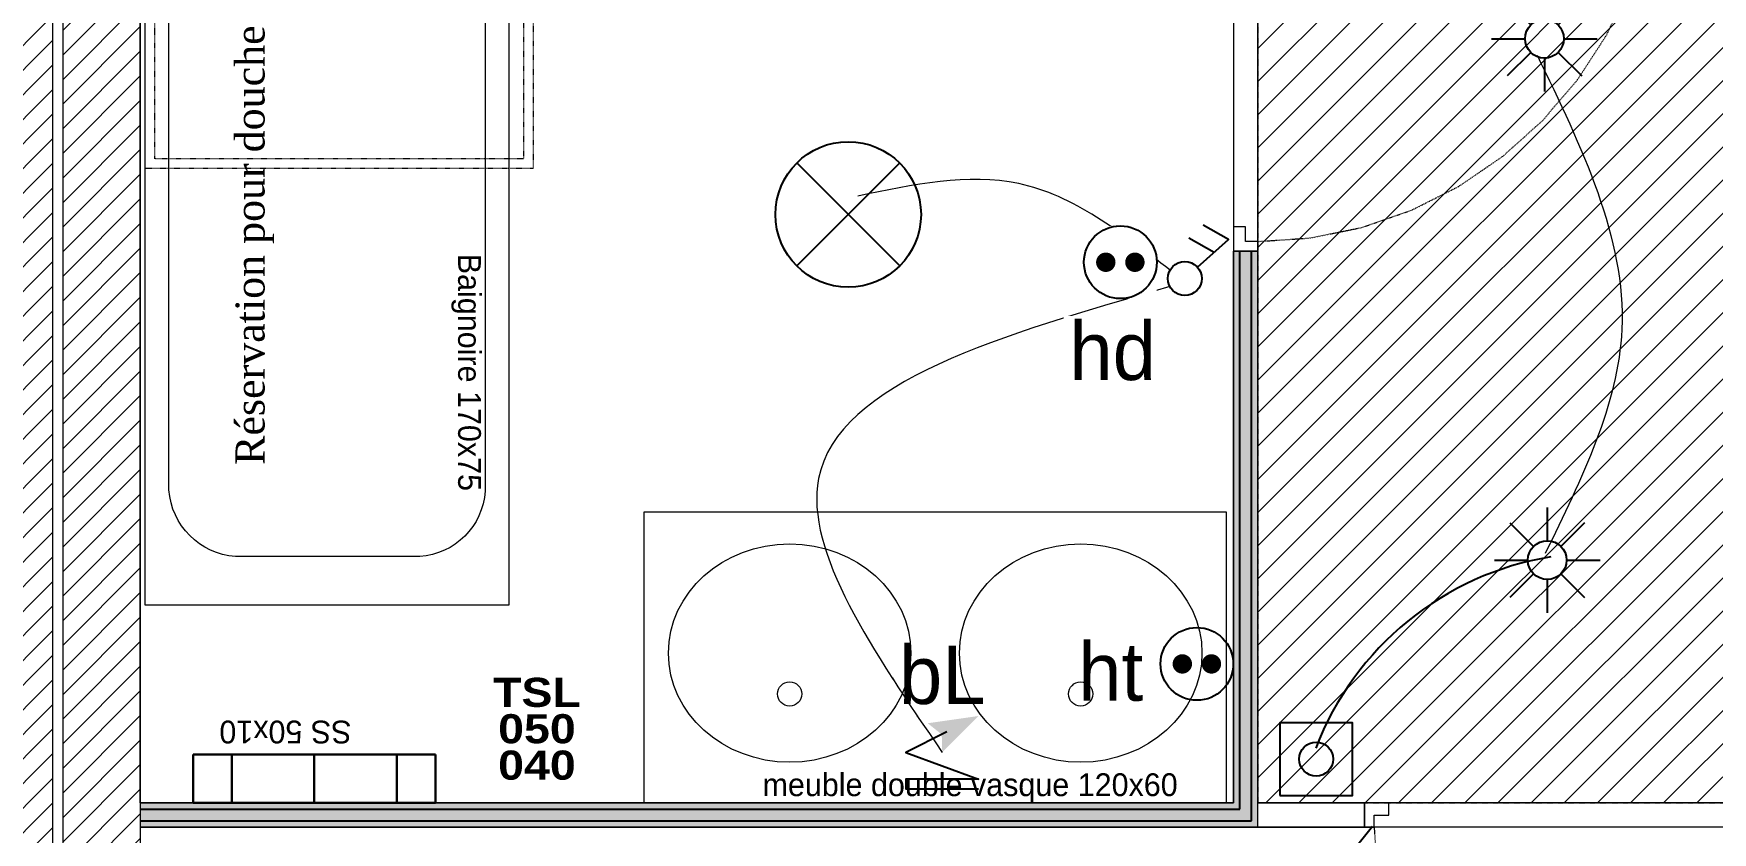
# Model space of a CAD drawing. Header units: centimetres. Extents: x 1724 to 19617, y -6503 to 8072.
# Drawn here: x 6203.9 to 6550.1, y 3815.4 to 3980.1 of the extents above; entities that cross this region are included whole.
import ezdxf

# ---------------------------------------------------------------- set-up
doc = ezdxf.new("R2010")
doc.units = ezdxf.units.CM
for name, pattern in [('Style de ligne -11', [0.347222, 0.20828, -0.138942]), ('Style de ligne -13', [0.147638, 0.098425, -0.049213]), ('Style de ligne -18', [0.164042, 0.054681, -0.109361]), ('Style de ligne -19', [0.166667, 0.055556, -0.111111])]:
    doc.linetypes.add(name, pattern=pattern)
for name, color, linetype in [('B aménagement intérieur', 252, 'Continuous'), ('B faience', 252, 'Style de ligne -11'), ('B Faux plafonds_Hatch', 252, 'Continuous'), ('B Général', 252, 'Continuous'), ('C ANNOTATIONS-prestations', 252, 'Continuous'), ('D SURFACES-shab', 252, 'Continuous'), ('F REMPLISSAGE-vert clair', 252, 'Continuous'), ('F REMPLISSAGE-vert foncé', 252, 'Continuous'), ('prlm-CHAUFF-CONV', 20, 'Continuous'), ('prlm-ELEC-CFO', 1, 'Continuous'), ('prlm-MOD-PB', 123, 'Continuous')]:
    doc.layers.add(name, color=color, linetype=linetype)
for name, color, linetype, lineweight in [('B GÈnÈral', 7, 'Continuous', 5), ('F REMPLISSAGE-vert clair-1', 7, 'Continuous', 5), ('F REMPLISSAGE-vert foncÈ', 7, 'Continuous', 5)]:
    doc.layers.add(name, color=color, linetype=linetype, lineweight=lineweight)
doc.styles.add('Eurostile', font='Eurosti.TTF')
doc.styles.add('prlm-chauff-rad', font='ariblk.ttf', dxfattribs={"height": 12})
doc.styles.add('prlm-elec-cfo', font='comic.ttf', dxfattribs={"height": 12})
doc.styles.add('prlm-vmc', font='pala.ttf', dxfattribs={"height": 14})
pattern_1 = [(45, (0.0456, -2.938), (2.4253472, -2.6458333), [])]

# ---------------------------------------------------------------- blocks, each defined once
blk = doc.blocks.new('xi.SA')
at = {"layer": 'prlm-ELEC-CFO', "color": 0}
blk.add_lwpolyline([(0.2, -1.28), (5.5, 5.28)], dxfattribs=at)
blk.add_circle((-2, -4), 3.5, dxfattribs=at)
blk = doc.blocks.new('xi.SPOT')
at = {"color": 0, "lineweight": 5}
blk.add_wipeout([(-4, 0), (-2.83, -2.83), (0, -4), (2.83, -2.83), (4, 0), (2.83, 2.83), (0, 4), (-2.83, 2.83)], dxfattribs=at).dxf.layer = 'prlm-ELEC-CFO'
at = {"layer": 'prlm-ELEC-CFO', "color": 0, "linetype": 'ByBlock', "lineweight": -2, "flags": 128}
for points in [[(0, 10.88), (0, 4)], [(-7.69, 7.69), (-2.83, 2.83)], [(7.69, 7.69), (2.83, 2.83)], [(-10.88, 0), (-4, 0)], [(4, 0), (10.88, 0)], [(-2.83, -2.83), (-7.69, -7.69)], [(2.83, -2.83), (7.69, -7.69)], [(0, -4), (0, -10.88)]]:
    blk.add_lwpolyline(points, dxfattribs=at)
at = {"layer": 'prlm-ELEC-CFO', "color": 0, "linetype": 'ByBlock', "lineweight": -2}
blk.add_circle((0, 0), 4, dxfattribs=at)
blk = doc.blocks.new('xi.BP')
at = {"layer": 'prlm-ELEC-CFO', "color": 0, "flags": 128}
blk.add_lwpolyline([(-7.5, -7.5), (7.5, -7.5), (7.5, 7.5), (-7.5, 7.5)], close=True, dxfattribs=at)
at = {"layer": 'prlm-ELEC-CFO', "color": 0}
blk.add_circle((0, 0), 3.5, dxfattribs=at)
blk = doc.blocks.new('xi.BL')
at = {"color": 0, "lineweight": 5}
blk.add_wipeout([(-7.5, -7.5), (7.5, -7.5), (7.5, 7.5), (-7.5, 7.5)], dxfattribs=at).dxf.layer = 'prlm-ELEC-CFO'
at = {"layer": 'prlm-ELEC-CFO', "lineweight": 5}
blk.add_hatch(color=0, dxfattribs=at).paths.add_polyline_path([(-3, 6), (-0.1, 3.7), (0, 0), (7.5, 7.5)])
at = {"layer": 'prlm-ELEC-CFO', "color": 0}
blk.add_lwpolyline([(0.95, 4.23), (-7.5, 0), (7.5, -5.5), (-7.5, -5.5), (-7.5, -7.5), (7.5, -7.5)], dxfattribs=at)
blk = doc.blocks.new('xi.PTCE')
at = {"layer": 'prlm-ELEC-CFO', "color": 0}
for points in [[(-10.61, 10.61), (10.61, -10.61)], [(10.61, 10.61), (-10.61, -10.61)]]:
    blk.add_lwpolyline(points, dxfattribs=at)
at = {"layer": 'prlm-ELEC-CFO', "color": 0, "linetype": 'ByBlock'}
blk.add_circle((0, 0), 15, dxfattribs=at)
blk = doc.blocks.new('xi.DA')
at = {"layer": 'prlm-ELEC-CFO', "color": 0}
for points in [[(0.61, -1.67), (7.04, 4.05), (1.81, 7.01)], [(4.05, 1.39), (-1.17, 4.34)]]:
    blk.add_lwpolyline(points, dxfattribs=at)
blk.add_circle((-2, -4), 3.5, dxfattribs=at)
blk = doc.blocks.new('xi.PCHD')
at = {"color": 0, "lineweight": 5}
blk.add_wipeout([(-7.5, -7.5), (7.5, -7.5), (7.5, 7.5), (-7.5, 7.5)], dxfattribs=at).dxf.layer = 'prlm-ELEC-CFO'
at = {"layer": 'prlm-ELEC-CFO', "color": 0, "linetype": 'ByBlock', "lineweight": 5, "const_width": 2}
for points in [[(-4, 0, 1), (-2, 0, 1)], [(2, 0, 1), (4, 0, 1)]]:
    blk.add_lwpolyline(points, format="xyb", close=True, dxfattribs=at)
at = {"layer": 'prlm-ELEC-CFO', "color": 0, "linetype": 'ByBlock', "lineweight": -2}
blk.add_circle((0, 0), 7.5, dxfattribs=at)
blk = doc.blocks.new('xi.PCHT')
at = {"color": 0, "lineweight": 5}
blk.add_wipeout([(-7.5, -7.5), (7.5, -7.5), (7.5, 7.5), (-7.5, 7.5)], dxfattribs=at).dxf.layer = 'prlm-ELEC-CFO'
at = {"layer": 'prlm-ELEC-CFO', "color": 0, "linetype": 'ByBlock', "lineweight": 5, "const_width": 2}
for points in [[(-4, 0, 1), (-2, 0, 1)], [(2, 0, 1), (4, 0, 1)]]:
    blk.add_lwpolyline(points, format="xyb", close=True, dxfattribs=at)
at = {"layer": 'prlm-ELEC-CFO', "color": 0, "linetype": 'ByBlock', "lineweight": -2}
blk.add_circle((0, 0), 7.5, dxfattribs=at)
blk = doc.blocks.new('double vasque')
at = {"layer": 'B Général', "lineweight": 5, "flags": 128}
blk.add_lwpolyline([(-50, 30), (70, 30), (70, -30), (-50, -30)], close=True, dxfattribs=at)
at = {"layer": 'B Général', "lineweight": 5}
for centre, major_axis, ratio in [((-20, 0.9), (25, 0), 0.9), ((40, 0.9), (25, 0), 0.9), ((-20, -7.52), (2.5, 0), 1), ((40, -7.52), (2.5, 0), 1)]:
    blk.add_ellipse(centre, major_axis=major_axis, ratio=ratio, dxfattribs=at)
at = {"layer": 'C ANNOTATIONS-prestations', "insert": (60, -30), "char_height": 4.6991, "width": 104, "attachment_point": 9, "line_spacing_factor": 0.895453, "style": 'Eurostile'}
blk.add_mtext('meuble double vasque 120x60', dxfattribs=at)
blk = doc.blocks.new('Groupe-42-1')
at = {"layer": 'B Général', "color": 252, "linetype": 'Style de ligne -19', "lineweight": 5, "true_color": 0x989898}
for p, q in [((-29.11, -35.61), (-29.11, -22.61)), ((-22.61, -29.11), (-35.61, -29.11))]:
    blk.add_line(p, q, dxfattribs=at)
at = {"layer": 'B Général', "color": 252, "linetype": 'Style de ligne -19', "lineweight": 5, "true_color": 0x989898, "flags": 128}
for points in [[(-40, -40), (-40, 40), (40, 40), (40, -40)], [(-38, -38), (-38, 38), (38, 38), (38, -38)]]:
    blk.add_lwpolyline(points, close=True, dxfattribs=at)
at = {"layer": 'B Général', "color": 252, "linetype": 'Style de ligne -19', "lineweight": 5, "true_color": 0x989898}
for radius in [4, 3]:
    blk.add_circle((-29.11, -29.11), radius, dxfattribs=at)
blk = doc.blocks.new('Douche pointillée')
at = {"layer": 'B Général', "color": 252, "true_color": 0x989898}
blk.add_blockref('Groupe-42-1', (0, 0), dxfattribs=at)
blk = doc.blocks.new('Baignoire 75_170')
at = {"layer": 'B faience', "lineweight": 18, "flags": 128}
blk.add_lwpolyline([(-85, 38.5), (-85, -37.5), (86, -37.5)], dxfattribs=at)
at = {"layer": 'B Général', "color": 7, "linetype": 'Continuous', "lineweight": 5, "flags": 128}
blk.add_lwpolyline([(-84, -36.5), (-84, 38.5), (86, 38.5), (86, -36.5)], close=True, dxfattribs=at)
blk.add_lwpolyline([(-74, -17.85), (-74, 19.85, -0.379059), (-60.25, 33.6), (62.5, 33.6, -0.377778), (76, 20.1), (76, -17.85, -0.374545), (62.25, -31.6), (-60.5, -31.6, -0.392593), (-74, -18.1)], format="xyb", close=True, dxfattribs=at)
at = {"layer": 'B Général', "color": 7, "linetype": 'Continuous', "lineweight": 5}
blk.add_circle((-61.7, 1), 2.5, dxfattribs=at)
at = {"layer": 'B Général', "color": 8, "true_color": 0x767676}
blk.add_blockref('Douche pointillée', (-44, 3.5), dxfattribs=at)
at = {"layer": 'C ANNOTATIONS-prestations', "insert": (62.5, 26.61), "char_height": 4.6991, "width": 80, "attachment_point": 9, "line_spacing_factor": 0.895453, "style": 'Eurostile'}
blk.add_mtext('Baignoire 170x75', dxfattribs=at)

msp = doc.modelspace()

# ---------------------------------------------------------------- hatches: boundary and pattern name
at = {"layer": 'B GÈnÈral', "linetype": 'Continuous', "lineweight": 5}
h = msp.add_hatch(dxfattribs=at)
h.set_pattern_fill('50_BETON', style=0, pattern_type=2)
h.set_pattern_definition(pattern_1)
h.paths.add_polyline_path([(6207.934, 4131.451), (6191.934, 4131.451), (6191.934, 3322.452), (6207.934, 3322.452)])
h = msp.add_hatch(dxfattribs=at)
h.set_pattern_fill('50_BETON', style=0, pattern_type=2)
h.set_pattern_definition(pattern_1)
h.paths.add_polyline_path([(6209.934, 3522.451), (6225.934, 3538.451), (6225.934, 4131.451), (6209.934, 4131.451)])

# ---------------------------------------------------------------- linework, layer by layer
at = {"layer": 'B GÈnÈral', "color": 1, "lineweight": 30}
for p, q in [((6244.814, 3831.452), (6244.814, 3821.452)), ((6261.814, 3831.452), (6261.814, 3821.452)), ((6278.814, 3831.452), (6278.814, 3821.452))]:
    msp.add_line(p, q, dxfattribs=at)
at = {"layer": 'B GÈnÈral', "color": 9, "linetype": 'Continuous', "true_color": 0xc0dcc0}
msp.add_solid([(6225.934, 3816.452), (6225.934, 3821.452), (6456.313, 3816.452), (6451.313, 3821.452)], dxfattribs=at)
at = {"layer": 'B Général', "color": 7, "linetype": 'Continuous', "lineweight": 18}
for p, q in [((6207.934, 3322.452), (6207.934, 4131.451)), ((6209.934, 4131.451), (6209.934, 3522.451)), ((6225.934, 4131.451), (6225.934, 3548.451))]:
    msp.add_line(p, q, dxfattribs=at)
at = {"layer": 'B Général', "color": 7, "linetype": 'Continuous', "lineweight": 5}
for p, q in [((6207.934, 3322.452), (6207.934, 4131.451)), ((6209.934, 4131.451), (6209.934, 3522.451)), ((6225.934, 4131.451), (6225.934, 3548.451)), ((6456.313, 3821.452), (6478.31, 3821.452)), ((6478.31, 3816.452), (6478.31, 3821.452)), ((6456.313, 3816.452), (6478.31, 3816.452))]:
    msp.add_line(p, q, dxfattribs=at)
at = {"layer": 'B Général', "color": 98, "linetype": 'Continuous', "lineweight": 13, "true_color": 0x004400}
for p, q in [((6456.313, 3935.201), (6451.313, 3935.201)), ((6456.313, 3816.452), (6456.313, 3935.201)), ((6225.934, 3821.452), (6451.313, 3821.452)), ((6225.934, 3816.452), (6456.313, 3816.452))]:
    msp.add_line(p, q, dxfattribs=at)
at = {"layer": 'B Général', "color": 1, "lineweight": 30}
for p, q in [((6236.814, 3821.452), (6236.814, 3831.452)), ((6236.814, 3831.452), (6286.814, 3831.452)), ((6286.814, 3831.452), (6286.814, 3821.452)), ((6286.814, 3821.452), (6236.814, 3821.452))]:
    msp.add_line(p, q, dxfattribs=at)
at = {"layer": 'B Général', "color": 7, "linetype": 'Continuous', "lineweight": 13}
for p, q in [((6456.313, 3821.452), (6478.31, 3821.452)), ((6456.313, 3816.452), (6478.31, 3816.452))]:
    msp.add_line(p, q, dxfattribs=at)
at = {"layer": 'B Général', "color": 7, "linetype": 'Continuous', "lineweight": 5, "flags": 128}
for points in [[(6456.313, 3935.201), (6456.313, 3937.201), (6453.813, 3937.201), (6453.813, 3940.201), (6451.313, 3940.201), (6451.313, 3935.201), (6451.313, 3935.201), (6451.313, 3935.201), (6455.599, 3935.201), (6455.599, 3935.201)], [(6478.31, 3816.452), (6480.31, 3816.452), (6480.31, 3818.952), (6483.31, 3818.952), (6483.31, 3821.452), (6478.31, 3821.452), (6478.31, 3821.452), (6478.31, 3821.452), (6478.31, 3817.166), (6478.31, 3817.166)]]:
    msp.add_lwpolyline(points, close=True, dxfattribs=at)
at = {"layer": 'B Général', "linetype": 'Style de ligne -18', "lineweight": 5, "flags": 128}
msp.add_lwpolyline([(6480.31, 3816.452), (6481.038, 3805.618), (6483.207, 3794.97), (6486.781, 3784.689), (6491.698, 3774.952), (6497.875, 3765.924), (6505.206, 3757.762), (6513.566, 3750.603), (6522.81, 3744.571), (6532.782, 3739.77), (6543.311, 3736.28), (6554.216, 3734.162), (6565.31, 3733.452)], dxfattribs=at)
at = {"layer": 'D SURFACES-shab', "lineweight": 18, "flags": 128}
msp.add_lwpolyline([(6225.934, 3816.452), (6225.934, 3548.451), (6576.313, 3548.451), (6576.313, 3816.452)], close=True, dxfattribs=at)
at = {"layer": 'F REMPLISSAGE-vert clair'}
for p, q in [((6455.013, 3817.752), (6455.013, 3935.201)), ((6225.934, 3820.152), (6452.613, 3820.152)), ((6225.934, 3817.752), (6455.013, 3817.752))]:
    msp.add_line(p, q, dxfattribs=at)
at = {"layer": 'F REMPLISSAGE-vert clair-1', "color": 9, "linetype": 'Continuous', "true_color": 0xc0dcc0}
msp.add_solid([(6225.934, 3820.152), (6225.934, 3817.752), (6452.613, 3820.152), (6455.013, 3817.752)], dxfattribs=at)
at = {"layer": 'F REMPLISSAGE-vert foncÈ', "color": 54, "linetype": 'Continuous', "true_color": 0x99aa00}
for points in [[(6455.013, 3817.752), (6456.313, 3816.452), (6455.013, 3935.201), (6456.313, 3935.201)], [(6225.934, 3821.452), (6225.934, 3820.152), (6451.313, 3821.452), (6452.613, 3820.152)], [(6225.934, 3817.752), (6225.934, 3816.452), (6455.013, 3817.752), (6456.313, 3816.452)]]:
    msp.add_solid(points, dxfattribs=at)
at = {"layer": 'F REMPLISSAGE-vert foncé'}
for p, q in [((6455.013, 3817.752), (6455.013, 3935.201)), ((6225.934, 3820.152), (6452.613, 3820.152)), ((6225.934, 3817.752), (6455.013, 3817.752))]:
    msp.add_line(p, q, dxfattribs=at)
at = {"layer": 'F REMPLISSAGE-vert foncé', "color": 98, "linetype": 'Continuous', "lineweight": 13, "true_color": 0x004400}
for p, q in [((6456.313, 3816.452), (6456.313, 3935.201)), ((6225.934, 3821.452), (6451.313, 3821.452)), ((6225.934, 3816.452), (6456.313, 3816.452))]:
    msp.add_line(p, q, dxfattribs=at)
at = {"layer": 'prlm-ELEC-CFO', "lineweight": 13}
msp.add_spline([(6438.229, 3931.308), (6407.04, 3949.147), (6373.851, 3946.568)], degree=3, dxfattribs=at)

# ---------------------------------------------------------------- block references
at = {"layer": 'B Général', "color": 7, "rotation": 270}
msp.add_blockref('Baignoire 75_170', (6263.434, 3948.263), dxfattribs=at)
at = {"layer": 'prlm-ELEC-CFO'}
for name, p in [('xi.SPOT', (6515.418, 3979.011)), ('xi.PTCE', (6371.892, 3942.775)), ('xi.DA', (6443.268, 3933.57)), ('xi.SPOT', (6515.998, 3871.519)), ('xi.BL', (6391.268, 3831.889)), ('xi.BP', (6468.357, 3830.504)), ('xi.SA', (6474.454, 3811.389))]:
    msp.add_blockref(name, p, dxfattribs=at)

# ---------------------------------------------------------------- texts
at = {"layer": 'C ANNOTATIONS-prestations', "color": 1, "lineweight": 30, "style": 'Eurostile'}
msp.add_text('SS 50x10', height=4.6991, rotation=180, dxfattribs=at).set_placement((6269.484, 3838.437))
at = {"layer": 'prlm-CHAUFF-CONV', "lineweight": 20, "insert": (6307.708, 3836.716), "char_height": 6, "width": 32.8236, "attachment_point": 5, "line_spacing_factor": 0.75, "style": 'prlm-chauff-rad', "bg_fill": 3, "box_fill_scale": 1.1, "bg_fill_color": 256, "bg_fill_transparency": 0}
msp.add_mtext('TSL\\P050\\P040', dxfattribs=at)
at = {"layer": 'prlm-MOD-PB', "insert": (6245.553, 3891.154), "char_height": 6, "width": 140.37813, "attachment_point": 1, "rotation": 90, "style": 'prlm-vmc'}
msp.add_mtext('Réservation pour douche PMR', dxfattribs=at)

# ---------------------------------------------------------------- next in the draw order: hatches: boundary and pattern name
at = {"layer": 'B Faux plafonds_Hatch', "linetype": 'Continuous', "lineweight": 5, "true_color": 0xaaaaaa}
h = msp.add_hatch(dxfattribs=at)
h.set_pattern_fill('F_P__SOFFITE', color=253, style=0, pattern_type=2)
h.set_pattern_definition([(45, (6913.0334, 3845.9015), (-3.527778, 3.30729), [])])
h.paths.add_polyline_path([(6928.578, 4057.778), (6928.578, 4131.599), (6456.313, 4131.599), (6456.313, 3821.452), (6576.31, 3821.452), (6576.313, 3821.453), (6576.313, 4011.451), (6611.308, 4011.451), (6611.307, 3942.45), (6696.313, 3942.45), (6696.313, 4038.451), (6852.934, 4038.451), (6852.824, 3960.451), (6928.578, 3960.451), (6928.687, 4057.778)])

# ---------------------------------------------------------------- next in the draw order: linework, layer by layer
at = {"layer": 'B aménagement intérieur', "color": 7, "linetype": 'Style de ligne -13', "lineweight": 5, "flags": 128}
msp.add_lwpolyline([(6928.578, 4057.778), (6928.578, 4131.599), (6456.313, 4131.599), (6456.313, 3821.452), (6576.31, 3821.452), (6576.313, 3821.453), (6576.313, 4011.451), (6611.308, 4011.451), (6611.307, 3942.45), (6696.313, 3942.45), (6696.313, 4038.451), (6852.934, 4038.451), (6852.824, 3960.451), (6928.578, 3960.451), (6928.687, 4057.778)], close=True, dxfattribs=at)
at = {"layer": 'B Général', "linetype": 'Style de ligne -18', "lineweight": 5, "flags": 128}
msp.add_lwpolyline([(6456.313, 3937.201), (6467.147, 3937.928), (6477.795, 3940.097), (6488.076, 3943.671), (6497.813, 3948.589), (6506.84, 3954.766), (6515.003, 3962.097), (6522.162, 3970.456), (6528.193, 3979.701), (6532.995, 3989.673), (6536.485, 4000.201), (6538.603, 4011.106), (6539.313, 4022.201)], dxfattribs=at)
at = {"layer": 'D SURFACES-shab', "lineweight": 18, "flags": 128}
msp.add_lwpolyline([(6696.316, 3942.45), (6611.304, 3942.45), (6611.306, 4011.451), (6576.315, 4011.451), (6576.31, 3821.452), (6456.313, 3821.452), (6456.313, 4131.451), (6928.468, 4131.451), (6928.468, 4099.681), (6928.578, 4099.681), (6928.578, 3960.451), (6852.824, 3960.451), (6852.824, 4038.451), (6696.313, 4038.451)], close=True, dxfattribs=at)
at = {"layer": 'prlm-ELEC-CFO'}
msp.add_arc((6526.845, 3810.249), 62.76, 99.28472, 158.96951, dxfattribs=at)
at = {"layer": 'prlm-ELEC-CFO', "lineweight": 13}
msp.add_spline([(6513.911, 3975.607), (6531.37, 3919.097), (6515.572, 3872.893)], degree=3, dxfattribs=at)

# ---------------------------------------------------------------- next in the draw order: texts
at = {"layer": 'prlm-ELEC-CFO', "lineweight": 20, "insert": (6391.268, 3847.772), "char_height": 12, "attachment_point": 5, "line_spacing_factor": 0.8, "style": 'prlm-elec-cfo', "bg_fill": 3, "box_fill_scale": 1.1, "bg_fill_color": 256, "bg_fill_transparency": 0}
msp.add_mtext('bL', dxfattribs=at)

# ---------------------------------------------------------------- next in the draw order: linework, layer by layer
at = {"layer": 'prlm-ELEC-CFO', "lineweight": 13}
msp.add_spline([(6438.196, 3927.892), (6365.76, 3888.313), (6391.268, 3831.889)], degree=3, dxfattribs=at)

# ---------------------------------------------------------------- next in the draw order: block references
at = {"layer": 'prlm-ELEC-CFO'}
for name, p in [('xi.PCHD', (6427.99, 3932.922)), ('xi.PCHT', (6443.768, 3850.12))]:
    msp.add_blockref(name, p, dxfattribs=at)

# ---------------------------------------------------------------- next in the draw order: texts
at = {"layer": 'prlm-ELEC-CFO', "lineweight": 20, "char_height": 12, "attachment_point": 5, "line_spacing_factor": 0.8, "style": 'prlm-elec-cfo', "bg_fill": 3, "box_fill_scale": 1.1, "bg_fill_color": 256, "bg_fill_transparency": 0}
for s, insert in [('hd', (6426.404, 3914.556)), ('ht', (6425.989, 3848.457))]:
    msp.add_mtext(s, dxfattribs=dict(at, insert=insert))

# ---------------------------------------------------------------- next in the draw order: linework, layer by layer
at = {"layer": 'B GÈnÈral', "color": 9, "linetype": 'Continuous', "true_color": 0xc0dcc0}
msp.add_solid([(6456.313, 3816.452), (6451.313, 3821.452), (6456.313, 3935.201), (6451.313, 3935.201)], dxfattribs=at)
at = {"layer": 'B Général', "color": 98, "linetype": 'Continuous', "lineweight": 13, "true_color": 0x004400}
msp.add_line((6451.313, 3821.452), (6451.313, 3935.201), dxfattribs=at)
at = {"layer": 'D SURFACES-shab', "lineweight": 18, "flags": 128}
msp.add_lwpolyline([(6225.934, 4033.263), (6451.313, 4033.263), (6451.313, 3821.452), (6225.934, 3821.452)], close=True, dxfattribs=at)
at = {"layer": 'F REMPLISSAGE-vert clair'}
msp.add_line((6452.613, 3820.152), (6452.613, 3935.201), dxfattribs=at)
at = {"layer": 'F REMPLISSAGE-vert clair-1', "color": 9, "linetype": 'Continuous', "true_color": 0xc0dcc0}
msp.add_solid([(6452.613, 3820.152), (6455.013, 3817.752), (6452.613, 3935.201), (6455.013, 3935.201)], dxfattribs=at)
at = {"layer": 'F REMPLISSAGE-vert foncÈ', "color": 54, "linetype": 'Continuous', "true_color": 0x99aa00}
msp.add_solid([(6451.313, 3821.452), (6452.613, 3820.152), (6451.313, 3935.201), (6452.613, 3935.201)], dxfattribs=at)
at = {"layer": 'F REMPLISSAGE-vert foncé', "color": 98, "linetype": 'Continuous', "lineweight": 13, "true_color": 0x004400}
msp.add_line((6451.313, 3821.452), (6451.313, 3935.201), dxfattribs=at)
at = {"layer": 'F REMPLISSAGE-vert foncé'}
msp.add_line((6452.613, 3820.152), (6452.613, 3935.201), dxfattribs=at)

# ---------------------------------------------------------------- next in the draw order: block references
at = {"layer": 'B Général', "color": 7}
msp.add_blockref('double vasque', (6379.813, 3851.452), dxfattribs=at)

doc.saveas('drawing.dxf')
